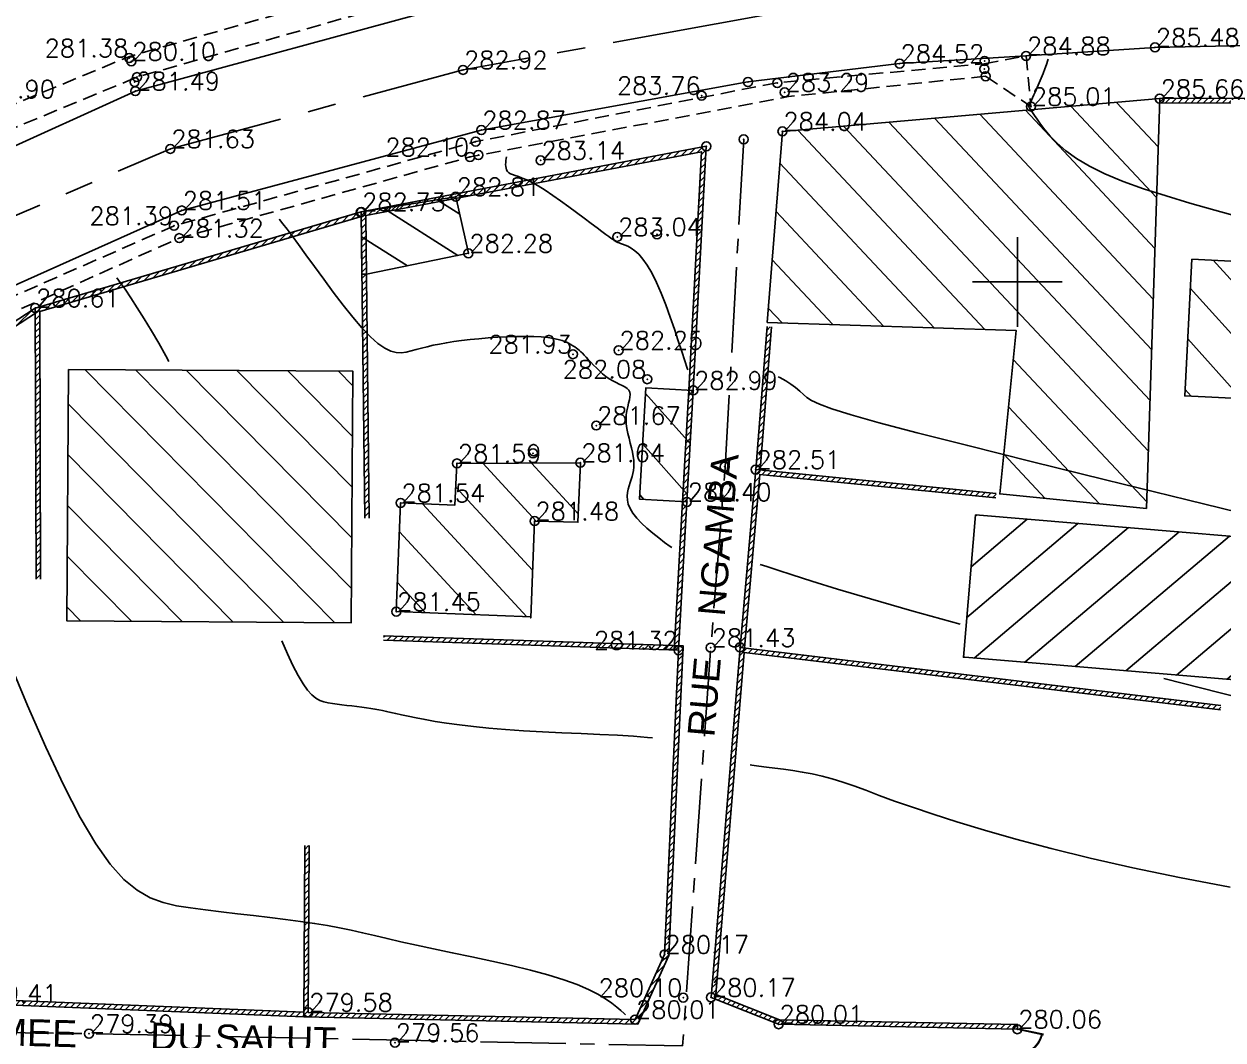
# Model space of a CAD drawing. Header units: millimetres. Extents: x 524954 to 526204, y 9523489 to 9524010.
# Drawn here: x 525644.6 to 525711.5, y 9523757.7 to 9523814.4 of the extents above; entities that cross this region are included whole.
import ezdxf
from ezdxf.enums import TextEntityAlignment as Align

# ---------------------------------------------------------------- set-up
doc = ezdxf.new("R2010")
doc.units = ezdxf.units.MM
doc.header["$PDMODE"] = 32
doc.header["$PDSIZE"] = 0.5
doc.linetypes.add('AXES2', pattern=[28.575, 19.05, -3.175, 3.175, -3.175])
doc.linetypes.add('CACHE2', pattern=[4.7625, 3.175, -1.5875])
for name, color, linetype in [('Axe_Piste', 3, 'AXES2'), ('Axe_Route_Existante', 1, 'AXES2'), ('Bati', 6, 'Continuous'), ('Bati_H', 1, 'Continuous'), ('Bord_Route_Existante', 6, 'Continuous'), ('Caniveau', 5, 'CACHE2'), ('Carroyage', 7, 'Continuous'), ('Cloture', 7, 'Continuous'), ('CN_01_00', 3, 'Continuous'), ('CN_02_00', 4, 'Continuous'), ('CN_05_00', 6, 'Continuous'), ('CN_10_00', 1, 'Continuous'), ('Murs', 1, 'Continuous'), ('TopoAlt', 3, 'Continuous'), ('TOPOJIS', 7, 'Continuous'), ('Toponomie', 7, 'CACHE2')]:
    doc.layers.add(name, color=color, linetype=linetype)
doc.layers.add('Bord_Route_Existante_POLY3D', color=6, linetype='Continuous', plot=False)
doc.styles.add('Simplex 1.0', font='Simplex.shx', dxfattribs={"width": 0.99, "height": 1})
doc.styles.get("Standard").update_dxf_attribs({"font": 'arial.ttf'})
pattern_1 = [(45, (0, 0), (-0.1767766952966, 0.1767766952966), [])]

# ---------------------------------------------------------------- blocks, each defined once
blk = doc.blocks.new('TCPOINT M')
at = {"color": 0}
blk.add_point((0, 0), dxfattribs=at)
at = {"layer": 'TopoAlt', "style": 'Simplex 1.0', "width": 0.99}
blk.add_attdef('ALT', (0.15, 0.15), '', height=1, dxfattribs=at)

msp = doc.modelspace()

# ---------------------------------------------------------------- hatches: boundary and pattern name
at = {"layer": 'Bati_H'}
h = msp.add_hatch(dxfattribs=at)
h.set_pattern_fill('_U', color=256, scale=2, angle=133.1621, style=0, pattern_type=0)
h.set_pattern_definition([(133.162103613, (0, 0), (-1.4588424777, -1.36812960836), [])])
h.paths.add_polyline_path([(525707.202, 9523787.372), (525707.935, 9523810.222), (525686.908, 9523808.393), (525686.064, 9523797.744), (525699.929, 9523797.299), (525699.021, 9523788.187)])
h = msp.add_hatch(dxfattribs=at)
h.set_pattern_fill('_U', color=256, scale=2, angle=147.59972, style=0, pattern_type=0)
h.set_pattern_definition([(147.599717387, (0, 0), (-1.0716619193, -1.68865056502), [])])
h.paths.add_polyline_path([(525669.406, 9523801.596), (525668.701, 9523804.751), (525663.428, 9523803.906), (525663.468, 9523800.429), (525663.718, 9523800.428)])
h = msp.add_hatch(dxfattribs=at)
h.set_pattern_fill('_U', color=256, scale=2, angle=-47.94008, style=0, pattern_type=0)
h.set_pattern_definition([(312.059916818, (0, 0), (1.48488935755, 1.33981476176), [])])
h.paths.add_polyline_path([(525709.722, 9523801.276), (525709.33, 9523793.647), (525723.228, 9523792.96), (525723.187, 9523793.84), (525723.533, 9523800.567)])
h = msp.add_hatch(dxfattribs=at)
h.set_pattern_fill('_U', color=256, scale=2, angle=-45.37021, style=0, pattern_type=0)
h.set_pattern_definition([(314.629791682, (0, 0), (1.4233217124, 1.40504637043), [])])
h.paths.add_polyline_path([(525647.111, 9523795.125), (525647.021, 9523781.102), (525662.875, 9523780.999), (525662.965, 9523794.934), (525662.966, 9523795.023)])
h = msp.add_hatch(dxfattribs=at)
h.set_pattern_fill('_U', color=256, scale=2, angle=131.70175, style=0, pattern_type=0)
h.set_pattern_definition([(131.70175478, (0, 0), (-1.49323561624, -1.3305064428), [])])
h.paths.add_polyline_path([(525681.578, 9523787.74), (525681.935, 9523793.952), (525679.298, 9523794.104), (525678.941, 9523787.909), (525678.94, 9523787.892)])
h = msp.add_hatch(dxfattribs=at)
h.set_pattern_fill('_U', color=256, scale=2, angle=132.72553, style=0, pattern_type=0)
h.set_pattern_definition([(132.725529177, (0, 0), (-1.46922471166, -1.3569741142), [])])
h.paths.add_polyline_path([(525665.381, 9523781.622), (525665.622, 9523787.684), (525668.65, 9523787.563), (525668.765, 9523789.882), (525675.643, 9523789.921), (525675.511, 9523786.607), (525673.091, 9523786.669), (525672.877, 9523781.276), (525672.879, 9523781.324)])
h = msp.add_hatch(dxfattribs=at)
h.set_pattern_fill('_U', color=256, scale=2, angle=40.21789, style=0, pattern_type=0)
h.set_pattern_definition([(40.217889494, (0, 0), (-1.29139227346, 1.52718891957), [])])
h.paths.add_polyline_path([(525697.659, 9523787.018), (525723.368, 9523784.867), (525722.704, 9523776.932), (525697.066, 9523779.077), (525696.995, 9523779.083)])
at = {"layer": 'Murs'}
h = msp.add_hatch(dxfattribs=at)
h.set_pattern_fill('_U', color=256, scale=0.25, angle=45, style=0, pattern_type=0)
h.set_pattern_definition(pattern_1)
h.paths.add_polyline_path([(525707.935, 9523810.222), (525729.65, 9523810.265), (525729.014, 9523801.893), (525728.765, 9523801.912), (525729.38, 9523810.015), (525707.935, 9523809.972)])
h = msp.add_hatch(dxfattribs=at)
h.set_pattern_fill('_U', color=256, scale=0.25, angle=45, style=0, pattern_type=0)
h.set_pattern_definition(pattern_1)
h.paths.add_polyline_path([(525681.116, 9523779.468), (525681.578, 9523787.74), (525681.935, 9523793.952), (525682.66, 9523807.564), (525663.428, 9523803.906), (525663.626, 9523786.825), (525663.876, 9523786.828), (525663.68, 9523803.7), (525682.393, 9523807.258), (525681.686, 9523793.966), (525681.328, 9523787.754), (525680.866, 9523779.482)])
h = msp.add_hatch(dxfattribs=at)
h.set_pattern_fill('_U', color=256, scale=0.25, angle=45, style=0, pattern_type=0)
h.set_pattern_definition(pattern_1)
h.paths.add_polyline_path([(525663.428, 9523803.906), (525645.256, 9523798.548), (525645.309, 9523783.437), (525645.559, 9523783.438), (525645.507, 9523798.361), (525663.499, 9523803.667)])
h = msp.add_hatch(dxfattribs=at)
h.set_pattern_fill('_U', color=256, scale=0.25, angle=45, style=0, pattern_type=0)
h.set_pattern_definition(pattern_1)
h.paths.add_polyline_path([(525645.256, 9523798.548), (525617.76, 9523780.586), (525617.897, 9523780.376), (525645.393, 9523798.339)])
h = msp.add_hatch(dxfattribs=at)
h.set_pattern_fill('_U', color=256, scale=0.25, angle=45, style=0, pattern_type=0)
h.set_pattern_definition(pattern_1)
h.paths.add_polyline_path([(525686.046, 9523797.513), (525685.414, 9523789.542), (525685.663, 9523789.522), (525686.295, 9523797.493)])
h = msp.add_hatch(dxfattribs=at)
h.set_pattern_fill('_U', color=256, scale=0.25, angle=45, style=0, pattern_type=0)
h.set_pattern_definition(pattern_1)
h.paths.add_polyline_path([(525684.545, 9523779.63), (525685.414, 9523789.542), (525698.823, 9523788.206), (525698.798, 9523787.958), (525685.641, 9523789.268), (525684.794, 9523779.608)])
h = msp.add_hatch(dxfattribs=at)
h.set_pattern_fill('_U', color=256, scale=0.25, angle=45, style=0, pattern_type=0)
h.set_pattern_definition(pattern_1)
h.paths.add_polyline_path([(525660.533, 9523768.582), (525660.478, 9523759.286), (525678.693, 9523758.886), (525680.334, 9523762.512), (525681.116, 9523779.468), (525664.669, 9523780.028), (525664.677, 9523780.278), (525681.377, 9523779.709), (525680.582, 9523762.452), (525678.853, 9523758.632), (525660.226, 9523759.041), (525660.283, 9523768.584)])
h = msp.add_hatch(dxfattribs=at)
h.set_pattern_fill('_U', color=256, scale=0.25, angle=45, style=0, pattern_type=0)
h.set_pattern_definition(pattern_1)
h.paths.add_polyline_path([(525699.998, 9523758.347), (525700.243, 9523758.295), (525700.296, 9523758.591), (525686.743, 9523758.875), (525683.19, 9523760.282), (525684.772, 9523779.35), (525711.315, 9523776.15), (525711.345, 9523776.398), (525684.545, 9523779.63), (525682.926, 9523760.118), (525686.693, 9523758.626)])
edge = h.paths.add_edge_path()
edge.add_arc((525699.998, 9523758.347), 1.411, 259.8109, 267.17738)
edge.add_arc((525699.507, 9523755.616), 1.387, 69.39814, 72.28756, ccw=False)
edge.add_line((525699.995, 9523756.915), (525700.003, 9523756.96))
edge.add_arc((525699.998, 9523758.347), 1.387, 267.30357, 270.19248, ccw=False)
edge.add_arc((525699.507, 9523755.616), 1.411, 72.41375, 79.78074)
edge.add_line((525699.757, 9523757.005), (525699.749, 9523756.958))
h.paths.add_polyline_path([(525699.757, 9523755.579), (525699.507, 9523755.616), (525699.507, 9523755.616), (525699.545, 9523738.873), (525699.795, 9523738.874)])
h = msp.add_hatch(dxfattribs=at)
h.set_pattern_fill('_U', color=256, scale=0.25, angle=45, style=0, pattern_type=0)
h.set_pattern_definition(pattern_1)
h.paths.add_polyline_path([(525641.787, 9523759.781), (525660.226, 9523759.041), (525660.236, 9523759.291), (525641.797, 9523760.031)])

# ---------------------------------------------------------------- linework, layer by layer
at = {"layer": 'Axe_Piste', "ltscale": 0.25, "flags": 128}
msp.add_lwpolyline([(525684.749, 9523807.949), (525683.714, 9523789.659), (525682.913, 9523779.613), (525681.339, 9523757.416), (525648.253, 9523758.096), (525624.991, 9523758.369), (525604.006, 9523759.142)], dxfattribs=at)
at = {"layer": 'Axe_Route_Existante', "ltscale": 0.5, "flags": 128}
msp.add_lwpolyline([(525586.699, 9523773.004), (525594.438, 9523777.106), (525618.223, 9523789.407), (525625.013, 9523793.73), (525631.595, 9523797.596), (525637.632, 9523800.898), (525652.791, 9523807.42), (525669.106, 9523811.823), (525685.979, 9523814.884), (525693.088, 9523815.654), (525707.454, 9523816.694), (525717.039, 9523816.84), (525725.297, 9523816.644), (525729.698, 9523816.378), (525741.406, 9523815.177), (525741.84, 9523815.117), (525749.699, 9523813.877), (525775.145, 9523809.302), (525803.422, 9523804.201), (525817.048, 9523801.682), (525827.851, 9523799.771), (525839.056, 9523798.429), (525854.65, 9523797.376), (525870.172, 9523796.814), (525884.208, 9523797.02), (525899.003, 9523797.789), (525917.125, 9523799.773), (525932.341, 9523803.156), (525937.747, 9523804.809), (525941.803, 9523806.256), (525947.141, 9523808.768), (525964.848, 9523819.198), (525980.541, 9523832.453), (525991.817, 9523846.401), (526001.896, 9523863.645), (526032.968, 9523917.472), (526051.53, 9523951.634), (526076.259, 9523995.188)], dxfattribs=at)
at = {"layer": 'Bati', "flags": 128}
for points in [[(525707.202, 9523787.372), (525707.935, 9523810.222), (525686.908, 9523808.393), (525686.064, 9523797.744), (525699.929, 9523797.299), (525699.021, 9523788.187), (525699.021, 9523788.187)], [(525669.406, 9523801.596), (525668.701, 9523804.751), (525663.428, 9523803.906), (525663.468, 9523800.429), (525663.718, 9523800.428)], [(525709.722, 9523801.276), (525709.33, 9523793.647), (525723.228, 9523792.96), (525723.187, 9523793.84), (525723.533, 9523800.567)], [(525647.111, 9523795.125), (525647.021, 9523781.102), (525662.875, 9523780.999), (525662.965, 9523794.934), (525662.966, 9523795.023)], [(525681.578, 9523787.74), (525681.935, 9523793.952), (525679.298, 9523794.104), (525678.941, 9523787.909), (525678.94, 9523787.892)], [(525665.381, 9523781.622), (525665.622, 9523787.684), (525668.65, 9523787.563), (525668.765, 9523789.882), (525675.643, 9523789.921), (525675.511, 9523786.607), (525673.091, 9523786.669), (525672.877, 9523781.276), (525672.879, 9523781.324)], [(525697.659, 9523787.018), (525723.368, 9523784.867), (525722.704, 9523776.932), (525697.066, 9523779.077), (525696.995, 9523779.083)]]:
    msp.add_lwpolyline(points, close=True, dxfattribs=at)
at = {"layer": 'Bord_Route_Existante', "flags": 128}
for points in [[(525615.783, 9523793.199), (525623.144, 9523797.148), (525634.961, 9523803.434), (525650.839, 9523810.636), (525668.212, 9523815.359), (525685.625, 9523818.358), (525693.281, 9523819.142), (525706.863, 9523820.143), (525717.393, 9523820.37)], [(525716.953, 9523813.279), (525707.671, 9523813.078), (525700.487, 9523812.602), (525693.438, 9523812.172), (525684.984, 9523811.151), (525670.123, 9523808.467), (525653.428, 9523803.985), (525639.101, 9523797.58), (525634.023, 9523794.876), (525625.42, 9523789.388), (525620.803, 9523785.834), (525618.283, 9523783.683), (525613.749, 9523779.488), (525608.261, 9523773.46), (525604.442, 9523768.771), (525600.158, 9523763.052), (525597.336, 9523758.749), (525594.632, 9523754.26)]]:
    msp.add_lwpolyline(points, dxfattribs=at)
at = {"layer": 'Bord_Route_Existante_POLY3D'}
for points in [[(525717.393, 9523820.37, 286.22), (525706.863, 9523820.143, 285.56), (525693.281, 9523819.142, 284.73), (525685.625, 9523818.358, 284.2), (525668.212, 9523815.359, 282.96), (525650.839, 9523810.636, 281.49), (525634.961, 9523803.434, 280.12)], [(525716.953, 9523813.279, 286.07), (525707.671, 9523813.078, 285.48), (525700.487, 9523812.602, 284.88), (525693.438, 9523812.172, 284.52), (525684.984, 9523811.151, 283.92), (525670.123, 9523808.467, 282.87), (525653.428, 9523803.985, 281.51), (525639.101, 9523797.58, 280.13), (525634.023, 9523794.876, 279.69), (525626.49, 9523790.123, 278.97), (525625.42, 9523789.388, 278.86), (525620.803, 9523785.834, 278.38), (525618.283, 9523783.683, 278.16), (525613.749, 9523779.488, 277.76), (525608.261, 9523773.46, 277.21), (525604.442, 9523768.771, 276.86), (525600.158, 9523763.052, 276.59), (525597.336, 9523758.749, 276.48), (525594.632, 9523754.26, 276.42)]]:
    msp.add_polyline3d(points, dxfattribs=at)
at = {"layer": 'Caniveau', "ltscale": 0.25, "flags": 128}
for points, elevation in [([(526001.693, 9523876.706), (525992.67, 9523862.583), (525988.317, 9523856.056), (525986.483, 9523853.58), (525979.846, 9523844.667), (525972.556, 9523835.757), (525965.764, 9523828.474), (525959.142, 9523822.599), (525952.525, 9523818.152), (525945.24, 9523814.478), (525937.422, 9523811.365), (525929.415, 9523808.87), (525922.977, 9523807.359), (525911.343, 9523805.517), (525900.219, 9523804.772), (525883.548, 9523804.534), (525871.514, 9523804.226), (525863.676, 9523804.152), (525858.551, 9523804.354), (525852.271, 9523804.619), (525845.799, 9523805.015), (525839.474, 9523805.458), (525832.921, 9523806.263), (525825.213, 9523807.529), (525818.468, 9523808.739), (525811.153, 9523810.025), (525805.831, 9523810.986), (525799.485, 9523812), (525787.157, 9523814.173), (525774.027, 9523816.47), (525761.815, 9523818.599), (525751.77, 9523820.346), (525742.028, 9523821.356), (525725.747, 9523822.327), (525717.412, 9523822.531), (525706.745, 9523822.088), (525692.923, 9523821.483), (525685.51, 9523820.415), (525667.69, 9523817.467), (525650.531, 9523812.577), (525633.827, 9523805.677), (525628.951, 9523803.575)], 307.27), ([(526002.725, 9523876.046), (525993.696, 9523861.913), (525989.319, 9523855.351), (525987.467, 9523852.849), (525980.812, 9523843.913), (525973.479, 9523834.951), (525966.621, 9523827.596), (525959.894, 9523821.628), (525953.145, 9523817.092), (525945.744, 9523813.359), (525937.832, 9523810.209), (525929.738, 9523807.687), (525923.213, 9523806.156), (525911.48, 9523804.298), (525900.269, 9523803.548), (525883.572, 9523803.309), (525871.536, 9523803.001), (525863.657, 9523802.926), (525858.501, 9523803.129), (525852.208, 9523803.396), (525845.719, 9523803.793), (525839.356, 9523804.238), (525832.747, 9523805.05), (525825.006, 9523806.322), (525818.254, 9523807.532), (525810.938, 9523808.819), (525805.625, 9523809.779), (525799.282, 9523810.792), (525786.945, 9523812.967), (525773.816, 9523815.263), (525761.605, 9523817.392), (525751.602, 9523819.132), (525741.928, 9523820.134), (525725.695, 9523821.102), (525717.422, 9523821.306), (525706.806, 9523820.864), (525693.255, 9523820.056), (525685.68, 9523819.201), (525667.959, 9523816.269), (525650.934, 9523811.417), (525634.345, 9523804.565), (525630.007, 9523801.744)], 307.27), ([(525698.232, 9523811.466), (525687.25, 9523810.333), (525669.49, 9523806.969), (525653.286, 9523802.443), (525639.669, 9523796.351), (525627.135, 9523788.782), (525619.892, 9523782.95)], 284.8)]:
    msp.add_lwpolyline(points, dxfattribs=dict(at, elevation=elevation))
for points in [[(525698.153, 9523812.163), (525700.487, 9523812.602)], [(525700.487, 9523812.602), (525700.759, 9523809.779)], [(525619.571, 9523783.703), (525626.759, 9523789.558), (525636.2, 9523795.248), (525639.408, 9523797.168), (525652.997, 9523803.131), (525669.811, 9523807.823), (525686.627, 9523811.113), (525698.153, 9523812.163)], [(525698.232, 9523811.466), (525700.759, 9523809.779)]]:
    msp.add_lwpolyline(points, dxfattribs=at)
at = {"layer": 'Carroyage'}
for p, q in [((525700, 9523797.5), (525700, 9523802.5)), ((525697.5, 9523800), (525702.5, 9523800))]:
    msp.add_line(p, q, dxfattribs=at)
at = {"layer": 'Cloture', "flags": 128}
for points in [[(525707.935, 9523810.222), (525729.65, 9523810.265), (525729.014, 9523801.893)], [(525707.935, 9523809.972), (525729.38, 9523810.015), (525728.765, 9523801.912)], [(525681.116, 9523779.468), (525681.578, 9523787.74), (525681.935, 9523793.952), (525682.66, 9523807.564), (525663.428, 9523803.906), (525663.626, 9523786.825)], [(525680.866, 9523779.482), (525681.328, 9523787.754), (525681.686, 9523793.966), (525682.393, 9523807.258), (525663.68, 9523803.7), (525663.876, 9523786.828)], [(525663.428, 9523803.906), (525645.256, 9523798.548), (525645.309, 9523783.437)], [(525663.499, 9523803.667), (525645.507, 9523798.361), (525645.559, 9523783.438)], [(525645.256, 9523798.548), (525617.76, 9523780.586)], [(525645.393, 9523798.339), (525617.897, 9523780.376)], [(525686.046, 9523797.513), (525685.414, 9523789.542)], [(525686.295, 9523797.493), (525685.663, 9523789.522)], [(525684.545, 9523779.63), (525685.414, 9523789.542), (525698.823, 9523788.206)], [(525684.794, 9523779.608), (525685.641, 9523789.268), (525698.798, 9523787.958)], [(525660.283, 9523768.584), (525660.226, 9523759.041), (525678.853, 9523758.632), (525680.582, 9523762.452), (525681.377, 9523779.709), (525664.677, 9523780.278)], [(525660.533, 9523768.582), (525660.478, 9523759.286), (525678.693, 9523758.886), (525680.334, 9523762.512), (525681.116, 9523779.468), (525664.669, 9523780.028)], [(525699.998, 9523758.347), (525686.693, 9523758.626), (525682.926, 9523760.118), (525684.545, 9523779.63), (525711.345, 9523776.398)], [(525699.998, 9523758.347), (525700.022, 9523758.6), (525686.743, 9523758.875), (525683.19, 9523760.282), (525684.772, 9523779.35), (525711.315, 9523776.15)], [(525700.003, 9523758.37), (525701.454, 9523758.061)], [(525699.998, 9523758.347), (525701.449, 9523758.038)]]:
    msp.add_lwpolyline(points, dxfattribs=at)
at = {"layer": 'Cloture', "elevation": 277.96, "flags": 128}
for points in [[(525641.787, 9523759.781), (525660.226, 9523759.041)], [(525641.797, 9523760.031), (525660.236, 9523759.291)]]:
    msp.add_lwpolyline(points, dxfattribs=at)
at = {"layer": 'Cloture'}
for radius in [1.411, 1.387]:
    msp.add_arc((525699.998, 9523758.347), radius, 259.67817, 347.97572, dxfattribs=at)
at = {"layer": 'CN_01_00', "flags": 128}
for points, elevation in [([(525671.527, 9523806.984), (525671.511, 9523806.89), (525671.494, 9523806.78), (525671.482, 9523806.667), (525671.478, 9523806.554), (525671.484, 9523806.445), (525671.502, 9523806.341), (525671.535, 9523806.246), (525671.585, 9523806.161), (525671.655, 9523806.09), (525671.747, 9523806.034), (525671.864, 9523805.985), (525672.01, 9523805.934), (525672.189, 9523805.874), (525672.403, 9523805.794), (525672.656, 9523805.686), (525672.951, 9523805.542), (525673.293, 9523805.352), (525673.68, 9523805.111), (525674.102, 9523804.829), (525674.545, 9523804.519), (525674.994, 9523804.195), (525675.436, 9523803.869), (525675.855, 9523803.554), (525676.238, 9523803.264), (525676.571, 9523803.012), (525676.842, 9523802.809), (525677.056, 9523802.65), (525677.221, 9523802.53), (525677.343, 9523802.443), (525677.432, 9523802.382), (525677.493, 9523802.341), (525677.536, 9523802.314), (525677.566, 9523802.296), (525677.593, 9523802.279), (525677.619, 9523802.263), (525677.649, 9523802.246), (525677.687, 9523802.227), (525677.736, 9523802.205), (525677.802, 9523802.178), (525677.887, 9523802.146), (525677.996, 9523802.106), (525678.131, 9523802.056), (525678.291, 9523801.987), (525678.473, 9523801.886), (525678.675, 9523801.742), (525678.894, 9523801.543), (525679.127, 9523801.278), (525679.371, 9523800.935), (525679.624, 9523800.503), (525679.883, 9523799.975), (525680.144, 9523799.373), (525680.401, 9523798.72), (525680.649, 9523798.043), (525680.884, 9523797.368), (525681.102, 9523796.72), (525681.296, 9523796.125), (525681.463, 9523795.609), (525681.6, 9523795.191), (525681.635, 9523795.096)], 283), ([(525649.807, 9523800.236), (525650, 9523799.976), (525650.265, 9523799.597), (525650.583, 9523799.121), (525650.943, 9523798.562), (525651.332, 9523797.94), (525651.737, 9523797.274), (525652.144, 9523796.583), (525652.539, 9523795.887), (525652.711, 9523795.571)], 281), ([(525686.677, 9523794.707), (525686.767, 9523794.669), (525687.086, 9523794.497), (525687.378, 9523794.307), (525687.643, 9523794.11), (525687.878, 9523793.914), (525688.083, 9523793.729), (525688.273, 9523793.559), (525688.532, 9523793.385), (525688.963, 9523793.182), (525689.666, 9523792.926), (525690.743, 9523792.592), (525692.295, 9523792.155), (525694.424, 9523791.591), (525697.23, 9523790.875), (525700.769, 9523789.994), (525704.905, 9523788.974), (525709.457, 9523787.856), (525714.241, 9523786.678)], 283), ([(525659.006, 9523779.995), (525659.318, 9523779.279), (525659.625, 9523778.623), (525659.916, 9523778.058), (525660.185, 9523777.604), (525660.435, 9523777.253), (525660.671, 9523776.99), (525660.898, 9523776.802), (525661.122, 9523776.673), (525661.347, 9523776.588), (525661.579, 9523776.535), (525661.822, 9523776.497), (525662.082, 9523776.463), (525662.353, 9523776.429), (525662.632, 9523776.397), (525662.914, 9523776.364), (525663.193, 9523776.331), (525663.465, 9523776.298), (525663.725, 9523776.264), (525663.968, 9523776.228), (525664.191, 9523776.191), (525664.404, 9523776.151), (525664.616, 9523776.107), (525664.838, 9523776.058), (525665.082, 9523776.004), (525665.358, 9523775.942), (525665.676, 9523775.872), (525666.048, 9523775.793), (525666.483, 9523775.704), (525666.984, 9523775.608), (525667.552, 9523775.508), (525668.19, 9523775.406), (525668.899, 9523775.306), (525669.68, 9523775.211), (525670.536, 9523775.122), (525671.469, 9523775.044), (525672.474, 9523774.978), (525673.53, 9523774.922), (525674.608, 9523774.873), (525675.682, 9523774.827), (525676.723, 9523774.781), (525677.704, 9523774.733), (525678.598, 9523774.678), (525679.377, 9523774.613), (525679.659, 9523774.58)], 281), ([(525685.114, 9523773.076), (525685.201, 9523773.062), (525685.595, 9523773.005), (525686.023, 9523772.95), (525686.482, 9523772.895), (525686.968, 9523772.835), (525687.478, 9523772.765), (525688.009, 9523772.681), (525688.556, 9523772.58), (525689.116, 9523772.456), (525689.686, 9523772.305), (525690.267, 9523772.123), (525690.879, 9523771.91), (525691.548, 9523771.663), (525692.299, 9523771.383), (525693.158, 9523771.067), (525694.149, 9523770.715), (525695.299, 9523770.326), (525696.632, 9523769.899), (525698.171, 9523769.435), (525699.919, 9523768.939), (525701.88, 9523768.42), (525704.052, 9523767.886), (525706.439, 9523767.344), (525709.041, 9523766.802), (525711.859, 9523766.268)], 281)]:
    msp.add_lwpolyline(points, dxfattribs=dict(at, elevation=elevation))
at = {"layer": 'CN_02_00', "elevation": 282, "flags": 128}
for points in [[(525658.857, 9523803.507), (525658.876, 9523803.483), (525659.066, 9523803.245), (525659.299, 9523802.945), (525659.585, 9523802.566), (525659.933, 9523802.094), (525660.35, 9523801.518), (525660.823, 9523800.862), (525661.337, 9523800.155), (525661.874, 9523799.43), (525662.419, 9523798.715), (525662.956, 9523798.041), (525663.47, 9523797.439), (525663.942, 9523796.939), (525664.363, 9523796.564), (525664.737, 9523796.304), (525665.072, 9523796.143), (525665.378, 9523796.065), (525665.664, 9523796.051), (525665.94, 9523796.086), (525666.213, 9523796.152), (525666.494, 9523796.233), (525666.79, 9523796.314), (525667.105, 9523796.392), (525667.44, 9523796.468), (525667.798, 9523796.54), (525668.18, 9523796.608), (525668.589, 9523796.673), (525669.026, 9523796.732), (525669.494, 9523796.788), (525669.993, 9523796.837), (525670.513, 9523796.881), (525671.043, 9523796.917), (525671.573, 9523796.943), (525672.091, 9523796.96), (525672.586, 9523796.966), (525673.047, 9523796.958), (525673.463, 9523796.937), (525673.826, 9523796.902), (525674.138, 9523796.854), (525674.404, 9523796.795), (525674.629, 9523796.73), (525674.819, 9523796.659), (525674.979, 9523796.587), (525675.114, 9523796.514), (525675.23, 9523796.445), (525675.331, 9523796.38), (525675.421, 9523796.317), (525675.505, 9523796.253), (525675.586, 9523796.185), (525675.668, 9523796.11), (525675.755, 9523796.025), (525675.851, 9523795.926), (525675.959, 9523795.81), (525676.083, 9523795.676), (525676.221, 9523795.527), (525676.372, 9523795.368), (525676.535, 9523795.205), (525676.706, 9523795.042), (525676.885, 9523794.884), (525677.069, 9523794.737), (525677.257, 9523794.606), (525677.447, 9523794.494), (525677.633, 9523794.398), (525677.811, 9523794.312), (525677.976, 9523794.232), (525678.122, 9523794.152), (525678.244, 9523794.067), (525678.337, 9523793.972), (525678.396, 9523793.863), (525678.418, 9523793.734), (525678.409, 9523793.587), (525678.378, 9523793.421), (525678.333, 9523793.237), (525678.283, 9523793.038), (525678.237, 9523792.823), (525678.203, 9523792.593), (525678.189, 9523792.349), (525678.202, 9523792.093), (525678.239, 9523791.828), (525678.292, 9523791.559), (525678.356, 9523791.288), (525678.424, 9523791.021), (525678.491, 9523790.761), (525678.55, 9523790.512), (525678.595, 9523790.278), (525678.621, 9523790.062), (525678.629, 9523789.862), (525678.622, 9523789.675), (525678.6, 9523789.497), (525678.567, 9523789.326), (525678.525, 9523789.157), (525678.474, 9523788.989), (525678.419, 9523788.817), (525678.361, 9523788.638), (525678.308, 9523788.452), (525678.269, 9523788.257), (525678.252, 9523788.052), (525678.264, 9523787.836), (525678.316, 9523787.608), (525678.415, 9523787.366), (525678.569, 9523787.11), (525678.783, 9523786.841), (525679.047, 9523786.562), (525679.349, 9523786.28), (525679.674, 9523786.003), (525680.009, 9523785.736), (525680.341, 9523785.486), (525680.656, 9523785.259), (525680.733, 9523785.206)], [(525685.669, 9523784.251), (525686.037, 9523784.137), (525686.641, 9523783.939), (525687.457, 9523783.672), (525688.549, 9523783.323), (525689.981, 9523782.881), (525691.816, 9523782.335), (525694.12, 9523781.67), (525696.811, 9523780.917)], [(525708.168, 9523777.894), (525711.301, 9523777.097), (525715.141, 9523776.151), (525718.864, 9523775.269), (525722.36, 9523774.485), (525725.543, 9523773.823), (525728.408, 9523773.273), (525730.973, 9523772.821), (525733.253, 9523772.448), (525735.265, 9523772.14), (525737.026, 9523771.878), (525738.553, 9523771.647), (525739.862, 9523771.431), (525740.97, 9523771.216), (525741.898, 9523771.003), (525742.666, 9523770.797), (525743.294, 9523770.602), (525743.803, 9523770.423), (525743.986, 9523770.352)]]:
    msp.add_lwpolyline(points, dxfattribs=at)
at = {"layer": 'CN_05_00', "elevation": 285, "flags": 128}
msp.add_lwpolyline([(525701.717, 9523812.423), (525701.698, 9523812.355), (525701.625, 9523812.131), (525701.535, 9523811.884), (525701.434, 9523811.623), (525701.325, 9523811.357), (525701.215, 9523811.095), (525701.107, 9523810.846), (525701.007, 9523810.619), (525700.919, 9523810.423), (525700.847, 9523810.265), (525700.79, 9523810.142), (525700.745, 9523810.05), (525700.712, 9523809.983), (525700.688, 9523809.937), (525700.671, 9523809.907), (525700.659, 9523809.889), (525700.65, 9523809.877), (525700.643, 9523809.867), (525700.636, 9523809.859), (525700.631, 9523809.851), (525700.626, 9523809.845), (525700.622, 9523809.839), (525700.619, 9523809.834), (525700.617, 9523809.828), (525700.615, 9523809.822), (525700.614, 9523809.816), (525700.614, 9523809.81), (525700.614, 9523809.803), (525700.615, 9523809.795), (525700.617, 9523809.788), (525700.62, 9523809.78), (525700.624, 9523809.772), (525700.628, 9523809.764), (525700.635, 9523809.755), (525700.648, 9523809.738), (525700.671, 9523809.707), (525700.709, 9523809.653), (525700.767, 9523809.571), (525700.849, 9523809.451), (525700.959, 9523809.288), (525701.104, 9523809.074), (525701.288, 9523808.804), (525701.524, 9523808.485), (525701.829, 9523808.125), (525702.215, 9523807.733), (525702.699, 9523807.318), (525703.295, 9523806.889), (525704.016, 9523806.456), (525704.88, 9523806.026), (525705.892, 9523805.607), (525707.036, 9523805.198), (525708.286, 9523804.797), (525709.617, 9523804.401), (525711.006, 9523804.007), (525712.426, 9523803.613)], dxfattribs=at)
at = {"layer": 'CN_10_00', "elevation": 280, "flags": 128}
msp.add_lwpolyline([(525643.829, 9523778.806), (525644.835, 9523776.382), (525645.847, 9523774.07), (525646.835, 9523771.96), (525647.773, 9523770.14), (525648.64, 9523768.676), (525649.445, 9523767.545), (525650.205, 9523766.699), (525650.937, 9523766.091), (525651.657, 9523765.675), (525652.382, 9523765.404), (525653.129, 9523765.23), (525653.915, 9523765.108), (525654.75, 9523764.998), (525655.625, 9523764.891), (525656.525, 9523764.785), (525657.432, 9523764.681), (525658.331, 9523764.575), (525659.208, 9523764.468), (525660.045, 9523764.358), (525660.827, 9523764.244), (525661.546, 9523764.124), (525662.216, 9523763.997), (525662.862, 9523763.863), (525663.504, 9523763.72), (525664.167, 9523763.567), (525664.873, 9523763.402), (525665.644, 9523763.225), (525666.503, 9523763.035), (525667.463, 9523762.83), (525668.504, 9523762.612), (525669.594, 9523762.383), (525670.703, 9523762.142), (525671.801, 9523761.893), (525672.856, 9523761.635), (525673.838, 9523761.372), (525674.717, 9523761.103), (525675.469, 9523760.831), (525676.101, 9523760.56), (525676.624, 9523760.295), (525677.053, 9523760.04), (525677.401, 9523759.799), (525677.681, 9523759.579), (525677.905, 9523759.382), (525678.087, 9523759.214), (525678.156, 9523759.153)], dxfattribs=at)

# ---------------------------------------------------------------- block references
at = {"layer": 'TOPOJIS'}
ref = msp.add_blockref('TCPOINT M', (525707.671, 9523813.078, 285.48), dxfattribs=at)
ref.add_attrib('ALT', '285.48', (525707.721, 9523813.128, 285.48), dxfattribs={"layer": 'TopoAlt', "height": 1, "style": 'Simplex 1.0', "width": 0.99})
ref = msp.add_blockref('TCPOINT M', (525650.498, 9523812.483, 281.38), dxfattribs=at)
ref.add_attrib('ALT', '281.38', dxfattribs={"layer": 'TopoAlt', "height": 1, "style": 'Simplex 1.0', "width": 0.99}).set_placement((525650.448, 9523812.533, 281.38), align=Align.RIGHT)
ref = msp.add_blockref('TCPOINT M', (525650.619, 9523812.298, 280.1), dxfattribs=at)
ref.add_attrib('ALT', '280.10', (525650.669, 9523812.348, 280.1), dxfattribs={"layer": 'TopoAlt', "height": 1, "style": 'Simplex 1.0', "width": 0.99})
ref = msp.add_blockref('TCPOINT M', (525693.438, 9523812.172, 284.52), dxfattribs=at)
ref.add_attrib('ALT', '284.52', (525693.488, 9523812.222, 284.52), dxfattribs={"layer": 'TopoAlt', "height": 1, "style": 'Simplex 1.0', "width": 0.99})
ref = msp.add_blockref('TCPOINT M', (525700.487, 9523812.602, 284.88), dxfattribs=at)
ref.add_attrib('ALT', '284.88', (525700.537, 9523812.652, 284.88), dxfattribs={"layer": 'TopoAlt', "height": 1, "style": 'Simplex 1.0', "width": 0.99})
ref = msp.add_blockref('TCPOINT M', (525669.106, 9523811.823, 282.92), dxfattribs=at)
ref.add_attrib('ALT', '282.92', (525669.156, 9523811.873, 282.92), dxfattribs={"layer": 'TopoAlt', "height": 1, "style": 'Simplex 1.0', "width": 0.99})
for p in [(525698.173, 9523812.321, 284.9), (525698.155, 9523811.874, 284.51), (525650.793, 9523811.14, 281.51), (525650.934, 9523811.417, 280.1), (525684.984, 9523811.151, 283.92), (525686.615, 9523811.087, 284.05), (525698.232, 9523811.466, 284.8), (525669.811, 9523807.823, 282.76), (525682.66, 9523807.564, 283.91), (525684.749, 9523807.949, 283.93), (525669.959, 9523807.074, 282.89), (525663.395, 9523803.877, 282.49), (525679.916, 9523802.659, 283.15), (525673.007, 9523790.445, 281.59), (525683.685, 9523789.704, 282.41), (525684.545, 9523779.63, 281.46)]:
    msp.add_blockref('TCPOINT M', p, dxfattribs=at)
ref = msp.add_blockref('TCPOINT M', (525641.643, 9523810.197, 280.9), dxfattribs=at)
ref.add_attrib('ALT', '280.90', (525641.693, 9523810.247, 280.9), dxfattribs={"layer": 'TopoAlt', "height": 1, "style": 'Simplex 1.0', "width": 0.99})
ref = msp.add_blockref('TCPOINT M', (525650.839, 9523810.636, 281.49), dxfattribs=at)
ref.add_attrib('ALT', '281.49', (525650.889, 9523810.686, 281.49), dxfattribs={"layer": 'TopoAlt', "height": 1, "style": 'Simplex 1.0', "width": 0.99})
ref = msp.add_blockref('TCPOINT M', (525682.398, 9523810.391, 283.76), dxfattribs=at)
ref.add_attrib('ALT', '283.76', dxfattribs={"layer": 'TopoAlt', "height": 1, "style": 'Simplex 1.0', "width": 0.99}).set_placement((525682.348, 9523810.441, 283.76), align=Align.RIGHT)
ref = msp.add_blockref('TCPOINT M', (525687.034, 9523810.568, 283.29), dxfattribs=at)
ref.add_attrib('ALT', '283.29', (525687.084, 9523810.618, 283.29), dxfattribs={"layer": 'TopoAlt', "height": 1, "style": 'Simplex 1.0', "width": 0.99})
ref = msp.add_blockref('TCPOINT M', (525707.935, 9523810.222, 285.66), dxfattribs=at)
ref.add_attrib('ALT', '285.66', (525707.985, 9523810.272, 285.66), dxfattribs={"layer": 'TopoAlt', "height": 1, "style": 'Simplex 1.0', "width": 0.99})
ref = msp.add_blockref('TCPOINT M', (525700.759, 9523809.779, 285.01), dxfattribs=at)
ref.add_attrib('ALT', '285.01', (525700.809, 9523809.829, 285.01), dxfattribs={"layer": 'TopoAlt', "height": 1, "style": 'Simplex 1.0', "width": 0.99})
ref = msp.add_blockref('TCPOINT M', (525670.123, 9523808.467, 282.87), dxfattribs=at)
ref.add_attrib('ALT', '282.87', (525670.173, 9523808.517, 282.87), dxfattribs={"layer": 'TopoAlt', "height": 1, "style": 'Simplex 1.0', "width": 0.99})
ref = msp.add_blockref('TCPOINT M', (525686.908, 9523808.393, 284.04), dxfattribs=at)
ref.add_attrib('ALT', '284.04', (525686.958, 9523808.443, 284.04), dxfattribs={"layer": 'TopoAlt', "height": 1, "style": 'Simplex 1.0', "width": 0.99})
ref = msp.add_blockref('TCPOINT M', (525652.791, 9523807.42, 281.63), dxfattribs=at)
ref.add_attrib('ALT', '281.63', (525652.841, 9523807.47, 281.63), dxfattribs={"layer": 'TopoAlt', "height": 1, "style": 'Simplex 1.0', "width": 0.99})
ref = msp.add_blockref('TCPOINT M', (525669.49, 9523806.969, 282.1), dxfattribs=at)
ref.add_attrib('ALT', '282.10', dxfattribs={"layer": 'TopoAlt', "height": 1, "style": 'Simplex 1.0', "width": 0.99}).set_placement((525669.44, 9523807.019, 282.1), align=Align.RIGHT)
ref = msp.add_blockref('TCPOINT M', (525673.422, 9523806.775, 283.14), dxfattribs=at)
ref.add_attrib('ALT', '283.14', (525673.472, 9523806.825, 283.14), dxfattribs={"layer": 'TopoAlt', "height": 1, "style": 'Simplex 1.0', "width": 0.99})
ref = msp.add_blockref('TCPOINT M', (525668.701, 9523804.751, 282.81), dxfattribs=at)
ref.add_attrib('ALT', '282.81', (525668.751, 9523804.801, 282.81), dxfattribs={"layer": 'TopoAlt', "height": 1, "style": 'Simplex 1.0', "width": 0.99})
ref = msp.add_blockref('TCPOINT M', (525653.428, 9523803.985, 281.51), dxfattribs=at)
ref.add_attrib('ALT', '281.51', (525653.478, 9523804.035, 281.51), dxfattribs={"layer": 'TopoAlt', "height": 1, "style": 'Simplex 1.0', "width": 0.99})
ref = msp.add_blockref('TCPOINT M', (525663.428, 9523803.906, 282.73), dxfattribs=at)
ref.add_attrib('ALT', '282.73', (525663.478, 9523803.956, 282.73), dxfattribs={"layer": 'TopoAlt', "height": 1, "style": 'Simplex 1.0', "width": 0.99})
ref = msp.add_blockref('TCPOINT M', (525652.997, 9523803.131, 281.39), dxfattribs=at)
ref.add_attrib('ALT', '281.39', dxfattribs={"layer": 'TopoAlt', "height": 1, "style": 'Simplex 1.0', "width": 0.99}).set_placement((525652.947, 9523803.181, 281.39), align=Align.RIGHT)
ref = msp.add_blockref('TCPOINT M', (525653.286, 9523802.443, 281.32), dxfattribs=at)
ref.add_attrib('ALT', '281.32', (525653.336, 9523802.493, 281.32), dxfattribs={"layer": 'TopoAlt', "height": 1, "style": 'Simplex 1.0', "width": 0.99})
ref = msp.add_blockref('TCPOINT M', (525677.698, 9523802.514, 283.04), dxfattribs=at)
ref.add_attrib('ALT', '283.04', (525677.748, 9523802.564, 283.04), dxfattribs={"layer": 'TopoAlt', "height": 1, "style": 'Simplex 1.0', "width": 0.99})
ref = msp.add_blockref('TCPOINT M', (525669.406, 9523801.596, 282.28), dxfattribs=at)
ref.add_attrib('ALT', '282.28', (525669.456, 9523801.646, 282.28), dxfattribs={"layer": 'TopoAlt', "height": 1, "style": 'Simplex 1.0', "width": 0.99})
ref = msp.add_blockref('TCPOINT M', (525645.256, 9523798.548, 280.61), dxfattribs=at)
ref.add_attrib('ALT', '280.61', (525645.306, 9523798.598, 280.61), dxfattribs={"layer": 'TopoAlt', "height": 1, "style": 'Simplex 1.0', "width": 0.99})
ref = msp.add_blockref('TCPOINT M', (525677.774, 9523796.193, 282.25), dxfattribs=at)
ref.add_attrib('ALT', '282.25', (525677.824, 9523796.243, 282.25), dxfattribs={"layer": 'TopoAlt', "height": 1, "style": 'Simplex 1.0', "width": 0.99})
ref = msp.add_blockref('TCPOINT M', (525675.227, 9523795.974, 281.93), dxfattribs=at)
ref.add_attrib('ALT', '281.93', dxfattribs={"layer": 'TopoAlt', "height": 1, "style": 'Simplex 1.0', "width": 0.99}).set_placement((525675.177, 9523796.024, 281.93), align=Align.RIGHT)
ref = msp.add_blockref('TCPOINT M', (525679.37, 9523794.58, 282.08), dxfattribs=at)
ref.add_attrib('ALT', '282.08', dxfattribs={"layer": 'TopoAlt', "height": 1, "style": 'Simplex 1.0', "width": 0.99}).set_placement((525679.32, 9523794.63, 282.08), align=Align.RIGHT)
ref = msp.add_blockref('TCPOINT M', (525681.935, 9523793.952, 282.99), dxfattribs=at)
ref.add_attrib('ALT', '282.99', (525681.985, 9523794.002, 282.99), dxfattribs={"layer": 'TopoAlt', "height": 1, "style": 'Simplex 1.0', "width": 0.99})
ref = msp.add_blockref('TCPOINT M', (525676.525, 9523791.998, 281.67), dxfattribs=at)
ref.add_attrib('ALT', '281.67', (525676.575, 9523792.048, 281.67), dxfattribs={"layer": 'TopoAlt', "height": 1, "style": 'Simplex 1.0', "width": 0.99})
ref = msp.add_blockref('TCPOINT M', (525668.765, 9523789.882, 281.59), dxfattribs=at)
ref.add_attrib('ALT', '281.59', (525668.815, 9523789.932, 281.59), dxfattribs={"layer": 'TopoAlt', "height": 1, "style": 'Simplex 1.0', "width": 0.99})
ref = msp.add_blockref('TCPOINT M', (525675.643, 9523789.921, 281.64), dxfattribs=at)
ref.add_attrib('ALT', '281.64', (525675.693, 9523789.971, 281.64), dxfattribs={"layer": 'TopoAlt', "height": 1, "style": 'Simplex 1.0', "width": 0.99})
ref = msp.add_blockref('TCPOINT M', (525685.414, 9523789.542, 282.51), dxfattribs=at)
ref.add_attrib('ALT', '282.51', (525685.464, 9523789.592, 282.51), dxfattribs={"layer": 'TopoAlt', "height": 1, "style": 'Simplex 1.0', "width": 0.99})
ref = msp.add_blockref('TCPOINT M', (525665.622, 9523787.684, 281.54), dxfattribs=at)
ref.add_attrib('ALT', '281.54', (525665.672, 9523787.734, 281.54), dxfattribs={"layer": 'TopoAlt', "height": 1, "style": 'Simplex 1.0', "width": 0.99})
ref = msp.add_blockref('TCPOINT M', (525681.578, 9523787.74, 282.4), dxfattribs=at)
ref.add_attrib('ALT', '282.40', (525681.628, 9523787.79, 282.4), dxfattribs={"layer": 'TopoAlt', "height": 1, "style": 'Simplex 1.0', "width": 0.99})
ref = msp.add_blockref('TCPOINT M', (525673.091, 9523786.669, 281.48), dxfattribs=at)
ref.add_attrib('ALT', '281.48', (525673.141, 9523786.719, 281.48), dxfattribs={"layer": 'TopoAlt', "height": 1, "style": 'Simplex 1.0', "width": 0.99})
ref = msp.add_blockref('TCPOINT M', (525665.381, 9523781.622, 281.45), dxfattribs=at)
ref.add_attrib('ALT', '281.45', (525665.431, 9523781.672, 281.45), dxfattribs={"layer": 'TopoAlt', "height": 1, "style": 'Simplex 1.0', "width": 0.99})
ref = msp.add_blockref('TCPOINT M', (525681.116, 9523779.468, 281.32), dxfattribs=at)
ref.add_attrib('ALT', '281.32', dxfattribs={"layer": 'TopoAlt', "height": 1, "style": 'Simplex 1.0', "width": 0.99}).set_placement((525681.066, 9523779.518, 281.32), align=Align.RIGHT)
ref = msp.add_blockref('TCPOINT M', (525682.913, 9523779.613, 281.43), dxfattribs=at)
ref.add_attrib('ALT', '281.43', (525682.963, 9523779.663, 281.43), dxfattribs={"layer": 'TopoAlt', "height": 1, "style": 'Simplex 1.0', "width": 0.99})
ref = msp.add_blockref('TCPOINT M', (525680.334, 9523762.512, 280.17), dxfattribs=at)
ref.add_attrib('ALT', '280.17', (525680.384, 9523762.562, 280.17), dxfattribs={"layer": 'TopoAlt', "height": 1, "style": 'Simplex 1.0', "width": 0.99})
ref = msp.add_blockref('TCPOINT M', (525681.374, 9523760.104, 280.1), dxfattribs=at)
ref.add_attrib('ALT', '280.10', dxfattribs={"layer": 'TopoAlt', "height": 1, "style": 'Simplex 1.0', "width": 0.99}).set_placement((525681.324, 9523760.154, 280.1), align=Align.RIGHT)
ref = msp.add_blockref('TCPOINT M', (525682.926, 9523760.118, 280.17), dxfattribs=at)
ref.add_attrib('ALT', '280.17', (525682.976, 9523760.168, 280.17), dxfattribs={"layer": 'TopoAlt', "height": 1, "style": 'Simplex 1.0', "width": 0.99})
ref = msp.add_blockref('TCPOINT M', (525641.787, 9523759.781, 279.41), dxfattribs=at)
ref.add_attrib('ALT', '279.41', (525641.837, 9523759.831, 279.41), dxfattribs={"layer": 'TopoAlt', "height": 1, "style": 'Simplex 1.0', "width": 0.99})
ref = msp.add_blockref('TCPOINT M', (525660.478, 9523759.286, 279.58), dxfattribs=at)
ref.add_attrib('ALT', '279.58', (525660.528, 9523759.336, 279.58), dxfattribs={"layer": 'TopoAlt', "height": 1, "style": 'Simplex 1.0', "width": 0.99})
ref = msp.add_blockref('TCPOINT M', (525678.693, 9523758.886, 280.01), dxfattribs=at)
ref.add_attrib('ALT', '280.01', (525678.743, 9523758.936, 280.01), dxfattribs={"layer": 'TopoAlt', "height": 1, "style": 'Simplex 1.0', "width": 0.99})
ref = msp.add_blockref('TCPOINT M', (525648.253, 9523758.096, 279.39), dxfattribs=at)
ref.add_attrib('ALT', '279.39', (525648.303, 9523758.146, 279.39), dxfattribs={"layer": 'TopoAlt', "height": 1, "style": 'Simplex 1.0', "width": 0.99})
ref = msp.add_blockref('TCPOINT M', (525686.693, 9523758.626, 280.01), dxfattribs=at)
ref.add_attrib('ALT', '280.01', (525686.743, 9523758.676, 280.01), dxfattribs={"layer": 'TopoAlt', "height": 1, "style": 'Simplex 1.0', "width": 0.99})
ref = msp.add_blockref('TCPOINT M', (525699.998, 9523758.347, 280.06), dxfattribs=at)
ref.add_attrib('ALT', '280.06', (525700.048, 9523758.397, 280.06), dxfattribs={"layer": 'TopoAlt', "height": 1, "style": 'Simplex 1.0', "width": 0.99})
ref = msp.add_blockref('TCPOINT M', (525665.305, 9523757.598, 279.56), dxfattribs=at)
ref.add_attrib('ALT', '279.56', (525665.355, 9523757.648, 279.56), dxfattribs={"layer": 'TopoAlt', "height": 1, "style": 'Simplex 1.0', "width": 0.99})

# ---------------------------------------------------------------- texts
at = {"layer": 'Toponomie', "char_height": 1.5, "width": 40.17376, "attachment_point": 1}
for s, insert, rotation in [('\\pxqc;RUE    NGAMBA', (525680.56, 9523762.602), 85.05746), ('\\pxqc;RUE ARMEE       DU SALUT', (525628.528, 9523759.359), 358.42824)]:
    msp.add_mtext(s, dxfattribs=dict(at, insert=insert, rotation=rotation))

doc.saveas('drawing.dxf')
